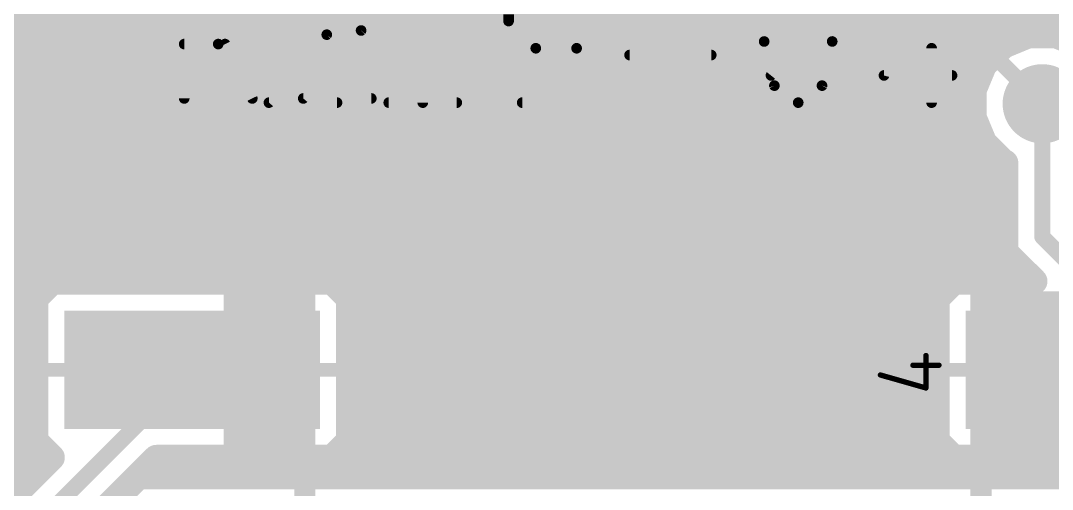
# Model space of a CAD drawing. Extents: x 0.8 to 2.76, y 1.74 to 3.8.
# Drawn here: x 1.9663 to 2.3538, y 2.155 to 2.3313 of the extents above; entities that cross this region are included whole.
import ezdxf

# ---------------------------------------------------------------- set-up
doc = ezdxf.new("R2010")
doc.units = 0
for name, color, linetype in [('1', 14, 'CONTINUOUS'), ('16', 174, 'CONTINUOUS'), ('18', 94, 'CONTINUOUS'), ('21', 250, 'CONTINUOUS'), ('25', 250, 'CONTINUOUS'), ('27', 250, 'CONTINUOUS'), ('51', 250, 'CONTINUOUS')]:
    doc.layers.add(name, color=color, linetype=linetype)

# ---------------------------------------------------------------- blocks, each defined once
blk = doc.blocks.new('RECT')
blk.add_solid([(-0.5, -0.5), (0.5, -0.5), (-0.5, 0.5), (0.5, 0.5)])
blk = doc.blocks.new('ROUNDV')
at = {"const_width": 0.5}
blk.add_lwpolyline([(0, -0.25, 1), (0, 0.25, 1), (0, -0.25)], format="xyb", dxfattribs=at)

msp = doc.modelspace()

# ---------------------------------------------------------------- linework, layer by layer
at = {"layer": '1'}
for points, const_width in [([(1.879178, 2.33), (2.55, 2.33)], 0.01), ([(2.34485, 2.32589), (2.335335, 2.321948)], 0.01), ([(2.35515, 2.32589), (2.34485, 2.32589)], 0.01), ([(2.364665, 2.321948), (2.35515, 2.32589)], 0.01), ([(2.335335, 2.321948), (2.328052, 2.314665)], 0.01), ([(1.882811, 2.32), (2.333386, 2.32)], 0.01), ([(2.328052, 2.314665), (2.32411, 2.30515)], 0.01), ([(1.882811, 2.31), (2.326119, 2.31)], 0.01), ([(2.32411, 2.30515), (2.32411, 2.29485)], 0.01), ([(1.882811, 2.3), (2.32411, 2.3)], 0.01), ([(2.35, 2.3), (2.35, 2.25)], 0.006), ([(2.32411, 2.29485), (2.328052, 2.285335)], 0.01), ([(1.882811, 2.29), (2.326119, 2.29)], 0.01), ([(2.328052, 2.285335), (2.335335, 2.278052)], 0.01), ([(1.882811, 2.28), (2.333386, 2.28)], 0.01), ([(2.335335, 2.278052), (2.336, 2.277776)], 0.01), ([(2.336, 2.277776), (2.336, 2.244201)], 0.01), ([(1.879178, 2.27), (2.336, 2.27)], 0.01), ([(1.486512, 2.26), (2.336, 2.26)], 0.01), ([(1.076, 2.25), (2.336, 2.25)], 0.01), ([(2.35, 2.25), (2.4, 2.2)], 0.006), ([(2.336, 2.244201), (2.346957, 2.233244)], 0.01), ([(1.486512, 2.24), (2.340201, 2.24)], 0.01), ([(1.978121, 2.233244), (1.971677, 2.2268)], 0.01), ([(2.083297, 2.233244), (1.978121, 2.233244)], 0.01), ([(2.08974, 2.2268), (2.083297, 2.233244)], 0.01), ([(2.316703, 2.233244), (2.31026, 2.2268)], 0.01), ([(2.346957, 2.233244), (2.316703, 2.233244)], 0.01), ([(1.879178, 2.23), (1.974877, 2.23)], 0.01), ([(2.08654, 2.23), (2.313459, 2.23)], 0.01), ([(1.971677, 2.2268), (1.971677, 2.173199)], 0.01), ([(2.08974, 2.173199), (2.08974, 2.2268)], 0.01), ([(2.31026, 2.2268), (2.31026, 2.173199)], 0.01), ([(1.882811, 2.22), (1.971677, 2.22)], 0.01), ([(2.08974, 2.22), (2.31026, 2.22)], 0.01), ([(1.882811, 2.21), (1.971677, 2.21)], 0.01), ([(2.08974, 2.21), (2.31026, 2.21)], 0.01), ([(1.882811, 2.2), (1.971677, 2.2)], 0.01), ([(2.08974, 2.2), (2.31026, 2.2)], 0.01), ([(2.030709, 2.2), (1.9, 2.069291)], 0.006), ([(1.882811, 2.19), (1.971677, 2.19)], 0.01), ([(2.08974, 2.19), (2.31026, 2.19)], 0.01), ([(1.882811, 2.18), (1.971677, 2.18)], 0.01), ([(2.08974, 2.18), (2.31026, 2.18)], 0.01), ([(1.971677, 2.173199), (1.977893, 2.166984)], 0.01), ([(2.083297, 2.166756), (2.08974, 2.173199)], 0.01), ([(2.31026, 2.173199), (2.316703, 2.166756)], 0.01), ([(1.879178, 2.17), (1.974877, 2.17)], 0.01), ([(2.086541, 2.17), (2.313459, 2.17)], 0.01), ([(1.977893, 2.166984), (1.894201, 2.083291)], 0.01), ([(1.983751, 2.133244), (2.017264, 2.166756)], 0.01), ([(2.017264, 2.166756), (2.083297, 2.166756)], 0.01), ([(2.316703, 2.166756), (2.386, 2.166756)], 0.01), ([(1.486512, 2.16), (1.97091, 2.16)], 0.01), ([(2.010508, 2.16), (2.386, 2.16)], 0.01)]:
    msp.add_lwpolyline(points, dxfattribs=dict(at, const_width=const_width))
for points, const_width in [([(2.34485, 2.32839, 1), (2.34485, 2.32339)], 0.005), ([(2.345807, 2.32358, 1), (2.343893, 2.328199)], 0.005), ([(2.356106, 2.328199, 1), (2.354193, 2.32358)], 0.005), ([(2.35515, 2.32339, 1), (2.35515, 2.32839)], 0.005), ([(2.334378, 2.324258, 1), (2.336291, 2.319638)], 0.005), ([(2.337102, 2.32018, 1), (2.333567, 2.323716)], 0.005), ([(2.333386, 2.3175, 1), (2.333386, 2.3225)], 0.005), ([(2.326284, 2.316433, 1), (2.329819, 2.312898)], 0.005), ([(2.330361, 2.313709, 1), (2.325742, 2.315622)], 0.005), ([(2.326119, 2.3075, 1), (2.326119, 2.3125)], 0.005), ([(2.32661, 2.30515, 1), (2.32161, 2.30515)], 0.005), ([(2.321801, 2.306106, 1), (2.32642, 2.304193)], 0.005), ([(2.32411, 2.2975, 1), (2.32411, 2.3025)], 0.005), ([(2.3515, 2.3, 1), (2.3485, 2.3)], 0.003), ([(2.32642, 2.295807, 1), (2.321801, 2.293893)], 0.005), ([(2.32161, 2.29485, 1), (2.32661, 2.29485)], 0.005), ([(2.326119, 2.2875, 1), (2.326119, 2.2925)], 0.005), ([(2.329819, 2.287102, 1), (2.326284, 2.283567)], 0.005), ([(2.325742, 2.284378, 1), (2.330361, 2.286291)], 0.005), ([(2.336291, 2.280361, 1), (2.334378, 2.275742)], 0.005), ([(2.333386, 2.2775, 1), (2.333386, 2.2825)], 0.005), ([(2.3385, 2.277776, 1), (2.3335, 2.277776)], 0.005), ([(2.335043, 2.275466, 1), (2.336957, 2.280086)], 0.005), ([(2.333567, 2.276284, 1), (2.337102, 2.279819)], 0.005), ([(2.336, 2.2675, 1), (2.336, 2.2725)], 0.005), ([(2.336, 2.2575, 1), (2.336, 2.2625)], 0.005), ([(2.336, 2.2475, 1), (2.336, 2.2525)], 0.005), ([(2.351061, 2.251061, 1), (2.348939, 2.248939)], 0.003), ([(2.3485, 2.25, 1), (2.3515, 2.25)], 0.003), ([(2.337768, 2.245969, 1), (2.334232, 2.242433)], 0.005), ([(2.3335, 2.244201, 1), (2.3385, 2.244201)], 0.005), ([(2.340201, 2.2375, 1), (2.340201, 2.2425)], 0.005), ([(1.978121, 2.235744, 1), (1.978121, 2.230744)], 0.005), ([(1.979888, 2.231476, 1), (1.976353, 2.235012)], 0.005), ([(2.085064, 2.235012, 1), (2.081529, 2.231476)], 0.005), ([(2.083297, 2.230744, 1), (2.083297, 2.235744)], 0.005), ([(2.316703, 2.235744, 1), (2.316703, 2.230744)], 0.005), ([(2.318471, 2.231476, 1), (2.314936, 2.235012)], 0.005), ([(2.345189, 2.231476, 1), (2.348725, 2.235012)], 0.005), ([(2.346957, 2.230744, 1), (2.346957, 2.235744)], 0.005), ([(1.974877, 2.2275, 1), (1.974877, 2.2325)], 0.005), ([(2.08654, 2.2325, 1), (2.08654, 2.2275)], 0.005), ([(2.313459, 2.2275, 1), (2.313459, 2.2325)], 0.005), ([(1.974177, 2.2268, 1), (1.969177, 2.2268)], 0.005), ([(1.969909, 2.228568, 1), (1.973445, 2.225033)], 0.005), ([(2.09224, 2.2268, 1), (2.08724, 2.2268)], 0.005), ([(2.087972, 2.225033, 1), (2.091508, 2.228568)], 0.005), ([(2.31276, 2.2268, 1), (2.30776, 2.2268)], 0.005), ([(2.308492, 2.228568, 1), (2.312028, 2.225033)], 0.005), ([(1.971677, 2.2175, 1), (1.971677, 2.2225)], 0.005), ([(2.08974, 2.2225, 1), (2.08974, 2.2175)], 0.005), ([(2.31026, 2.2175, 1), (2.31026, 2.2225)], 0.005), ([(1.971677, 2.2075, 1), (1.971677, 2.2125)], 0.005), ([(2.08974, 2.2125, 1), (2.08974, 2.2075)], 0.005), ([(2.31026, 2.2075, 1), (2.31026, 2.2125)], 0.005), ([(1.971677, 2.1975, 1), (1.971677, 2.2025)], 0.005), ([(2.08974, 2.2025, 1), (2.08974, 2.1975)], 0.005), ([(2.31026, 2.1975, 1), (2.31026, 2.2025)], 0.005), ([(2.031769, 2.198939, 1), (2.029648, 2.201061)], 0.003), ([(1.971677, 2.1875, 1), (1.971677, 2.1925)], 0.005), ([(2.08974, 2.1925, 1), (2.08974, 2.1875)], 0.005), ([(2.31026, 2.1875, 1), (2.31026, 2.1925)], 0.005), ([(1.971677, 2.1775, 1), (1.971677, 2.1825)], 0.005), ([(2.08974, 2.1825, 1), (2.08974, 2.1775)], 0.005), ([(2.31026, 2.1775, 1), (2.31026, 2.1825)], 0.005), ([(1.973445, 2.174967, 1), (1.969909, 2.171432)], 0.005), ([(2.091508, 2.171432, 1), (2.087972, 2.174967)], 0.005), ([(2.312028, 2.174967, 1), (2.308492, 2.171432)], 0.005), ([(1.969177, 2.173199, 1), (1.974177, 2.173199)], 0.005), ([(1.974877, 2.1675, 1), (1.974877, 2.1725)], 0.005), ([(2.086541, 2.1725, 1), (2.086541, 2.1675)], 0.005), ([(2.08724, 2.173199, 1), (2.09224, 2.173199)], 0.005), ([(2.30776, 2.173199, 1), (2.31276, 2.173199)], 0.005), ([(2.313459, 2.1675, 1), (2.313459, 2.1725)], 0.005), ([(1.979661, 2.165216, 1), (1.976125, 2.168751)], 0.005), ([(1.976125, 2.165216, 1), (1.979661, 2.168751)], 0.005), ([(2.017264, 2.169256, 1), (2.017264, 2.164256)], 0.005), ([(2.019031, 2.164988, 1), (2.015496, 2.168524)], 0.005), ([(2.081529, 2.168524, 1), (2.085064, 2.164988)], 0.005), ([(2.083297, 2.164256, 1), (2.083297, 2.169256)], 0.005), ([(2.316703, 2.169256, 1), (2.316703, 2.164256)], 0.005), ([(2.314936, 2.164988, 1), (2.318471, 2.168524)], 0.005), ([(1.97091, 2.1575, 1), (1.97091, 2.1625)], 0.005), ([(2.010508, 2.1625, 1), (2.010508, 2.1575)], 0.005)]:
    msp.add_lwpolyline(points, format="xyb", dxfattribs=dict(at, const_width=const_width))
at = {"layer": '16', "const_width": 0.006}
msp.add_lwpolyline([(2.3, 2.35), (2.35, 2.3)], dxfattribs=at)
at = {"layer": '16', "const_width": 0.003}
msp.add_lwpolyline([(2.348939, 2.298939, 1), (2.351061, 2.301061)], format="xyb", dxfattribs=at)
at = {"layer": '21'}
for points, const_width in [([(2.073031, 2.274016), (2.326969, 2.274016)], 0.008), ([(2.073031, 2.252165), (2.073031, 2.274016)], 0.008), ([(2.326969, 2.274016), (2.326969, 2.252165)], 0.008), ([(2.12126, 2.170472), (2.12126, 2.229528)], 0.008), ([(2.12126, 2.229528), (2.27874, 2.229528)], 0.008), ([(2.27874, 2.229528), (2.27874, 2.170472)], 0.008), ([(2.306316, 2.193126), (2.306316, 2.205348)], 0.002), ([(1.85, 2.2), (2.626772, 2.2)], 0.005118), ([(2.301427, 2.201681), (2.311205, 2.201681)], 0.002), ([(2.289205, 2.198015), (2.306316, 2.193126)], 0.002), ([(2.27874, 2.170472), (2.12126, 2.170472)], 0.008), ([(2.073031, 2.152165), (2.073031, 2.14685)], 0.008), ([(2.326969, 2.14685), (2.326969, 2.152165)], 0.008)]:
    msp.add_lwpolyline(points, dxfattribs=dict(at, const_width=const_width))
for points, const_width in [([(2.073031, 2.276016, 1), (2.073031, 2.272016)], 0.004), ([(2.075031, 2.274016, 1), (2.071031, 2.274016)], 0.004), ([(2.328969, 2.274016, 1), (2.324969, 2.274016)], 0.004), ([(2.326969, 2.272016, 1), (2.326969, 2.276016)], 0.004), ([(2.071031, 2.252165, 1), (2.075031, 2.252165)], 0.004), ([(2.324969, 2.252165, 1), (2.328969, 2.252165)], 0.004), ([(2.12326, 2.229528, 1), (2.11926, 2.229528)], 0.004), ([(2.12126, 2.231528, 1), (2.12126, 2.227528)], 0.004), ([(2.28074, 2.229528, 1), (2.27674, 2.229528)], 0.004), ([(2.27874, 2.227528, 1), (2.27874, 2.231528)], 0.004), ([(2.306816, 2.205348, 1), (2.305816, 2.205348)], 0.001), ([(2.301427, 2.202181, 1), (2.301427, 2.201181)], 0.001), ([(2.311205, 2.201181, 1), (2.311205, 2.202181)], 0.001), ([(2.289342, 2.198496, 1), (2.289067, 2.197534)], 0.001), ([(2.305816, 2.193126, 1), (2.306816, 2.193126)], 0.001), ([(2.306179, 2.192645, 1), (2.306453, 2.193607)], 0.001), ([(2.12126, 2.172472, 1), (2.12126, 2.168472)], 0.004), ([(2.27874, 2.168472, 1), (2.27874, 2.172472)], 0.004), ([(2.11926, 2.170472, 1), (2.12326, 2.170472)], 0.004), ([(2.27674, 2.170472, 1), (2.28074, 2.170472)], 0.004), ([(2.075031, 2.152165, 1), (2.071031, 2.152165)], 0.004), ([(2.328969, 2.152165, 1), (2.324969, 2.152165)], 0.004)]:
    msp.add_lwpolyline(points, format="xyb", dxfattribs=dict(at, const_width=const_width))
at = {"layer": '25', "const_width": 0.004}
for points in [[(2.027734, 2.302), (2.027734, 2.348)], [(2.094167, 2.327555), (2.072445, 2.302)], [(2.040512, 2.322444), (2.027734, 2.322444)], [(2.05329, 2.302), (2.043068, 2.322444)], [(2.072445, 2.302), (2.098, 2.302)]]:
    msp.add_lwpolyline(points, dxfattribs=at)
at = {"layer": '25'}
for points, const_width in [([(2.040512, 2.322444, 1), (2.040512, 2.348)], 0.004), ([(2.094167, 2.327555, 0.20525), (2.098, 2.3365)], 0.004), ([(2.093477, 2.32828, 1), (2.094856, 2.326831)], 0.002), ([(2.094929, 2.326908, 1), (2.093405, 2.328203)], 0.002), ([(2.027734, 2.323444, 1), (2.027734, 2.321444)], 0.002), ([(2.040512, 2.323444, 1), (2.040512, 2.321444)], 0.002), ([(2.040512, 2.321444, 1), (2.040512, 2.323444)], 0.002), ([(2.043962, 2.322892, 1), (2.042173, 2.321997)], 0.002), ([(2.026734, 2.302, 1), (2.028734, 2.302)], 0.002), ([(2.052396, 2.301553, 1), (2.054184, 2.302447)], 0.002), ([(2.072445, 2.303, 1), (2.072445, 2.301)], 0.002), ([(2.071683, 2.302648, 1), (2.073206, 2.301352)], 0.002), ([(2.098, 2.301, 1), (2.098, 2.303)], 0.002)]:
    msp.add_lwpolyline(points, format="xyb", dxfattribs=dict(at, const_width=const_width))
at = {"layer": '27', "const_width": 0.004}
for points in [[(2.117333, 2.346425), (2.117333, 2.300425)], [(2.300777, 2.346425), (2.290555, 2.310647)], [(2.24811, 2.310647), (2.268555, 2.336203)], [(2.149555, 2.331092), (2.149555, 2.333647)], [(2.17511, 2.333647), (2.17511, 2.32087)], [(2.081277, 2.325981), (2.059555, 2.300425)], [(2.17511, 2.32087), (2.159777, 2.32087)], [(2.308444, 2.32087), (2.308444, 2.300425)], [(2.194999, 2.318314), (2.225666, 2.318314)], [(2.290555, 2.310647), (2.31611, 2.310647)], [(2.059555, 2.300425), (2.085111, 2.300425)], [(2.104555, 2.300425), (2.130111, 2.300425)]]:
    msp.add_lwpolyline(points, dxfattribs=at)
at = {"layer": '27'}
for points, const_width in [([(2.249388, 2.340036, 0.113888), (2.245555, 2.323425)], 0.004), ([(2.27111, 2.323425, 0.113888), (2.267277, 2.340036)], 0.004), ([(2.081277, 2.325981, 0.20525), (2.085111, 2.334925)], 0.004), ([(2.149555, 2.331092, 0.414214), (2.159777, 2.32087)], 0.004), ([(2.150555, 2.331092, 1), (2.148555, 2.331092)], 0.002), ([(2.148555, 2.331092, 1), (2.150555, 2.331092)], 0.002), ([(2.080588, 2.326705, 1), (2.081967, 2.325257)], 0.002), ([(2.082039, 2.325333, 1), (2.080515, 2.326628)], 0.002), ([(2.245555, 2.323425, 0.113886), (2.249388, 2.306814)], 0.004), ([(2.246555, 2.323425, 1), (2.244555, 2.323425)], 0.002), ([(2.267277, 2.306814, 0.113886), (2.27111, 2.323425)], 0.004), ([(2.27211, 2.323425, 1), (2.27011, 2.323425)], 0.002), ([(2.154666, 2.300425, 0.414214), (2.17511, 2.32087)], 0.004), ([(2.159777, 2.32187, 1), (2.159777, 2.31987)], 0.002), ([(2.159777, 2.31987, 1), (2.159777, 2.32187)], 0.002), ([(2.17611, 2.32087, 1), (2.17411, 2.32087)], 0.002), ([(2.17411, 2.32087, 1), (2.17611, 2.32087)], 0.002), ([(2.17511, 2.31987, 1), (2.17511, 2.32187)], 0.002), ([(2.244555, 2.323425, 1), (2.246555, 2.323425)], 0.002), ([(2.27011, 2.323425, 1), (2.27211, 2.323425)], 0.002), ([(2.309444, 2.32087, 1), (2.307444, 2.32087)], 0.002), ([(2.194999, 2.319314, 1), (2.194999, 2.317314)], 0.002), ([(2.225666, 2.317314, 1), (2.225666, 2.319314)], 0.002), ([(2.247329, 2.311272, 1), (2.248891, 2.310023)], 0.002), ([(2.290555, 2.311647, 1), (2.290555, 2.309647)], 0.002), ([(2.289593, 2.310922, 1), (2.291516, 2.310373)], 0.002), ([(2.31611, 2.309647, 1), (2.31611, 2.311647)], 0.002), ([(2.249388, 2.306814, 0.320461), (2.258333, 2.300425)], 0.004), ([(2.250334, 2.307138, 1), (2.248442, 2.30649)], 0.002), ([(2.248489, 2.306376, 1), (2.250287, 2.307252)], 0.002), ([(2.258333, 2.300425, 0.320462), (2.267277, 2.306814)], 0.004), ([(2.266378, 2.307252, 1), (2.268176, 2.306376)], 0.002), ([(2.268223, 2.30649, 1), (2.266331, 2.307138)], 0.002), ([(2.059555, 2.301425, 1), (2.059555, 2.299425)], 0.002), ([(2.058793, 2.301073, 1), (2.060317, 2.299778)], 0.002), ([(2.085111, 2.299425, 1), (2.085111, 2.301425)], 0.002), ([(2.104555, 2.301425, 1), (2.104555, 2.299425)], 0.002), ([(2.130111, 2.299425, 1), (2.130111, 2.301425)], 0.002), ([(2.154666, 2.301425, 1), (2.154666, 2.299425)], 0.002), ([(2.258333, 2.301425, 1), (2.258333, 2.299425)], 0.002), ([(2.258333, 2.299425, 1), (2.258333, 2.301425)], 0.002), ([(2.116333, 2.300425, 1), (2.118333, 2.300425)], 0.002), ([(2.307444, 2.300425, 1), (2.309444, 2.300425)], 0.002)]:
    msp.add_lwpolyline(points, format="xyb", dxfattribs=dict(at, const_width=const_width))
at = {"layer": '51', "const_width": 0.008}
for points in [[(2.073031, 1.825), (2.073031, 2.274016)], [(2.326969, 2.274016), (2.326969, 1.825)]]:
    msp.add_lwpolyline(points, dxfattribs=at)
at = {"layer": '51', "const_width": 0.004}
for points in [[(2.075031, 2.274016, 1), (2.071031, 2.274016)], [(2.328969, 2.274016, 1), (2.324969, 2.274016)]]:
    msp.add_lwpolyline(points, format="xyb", dxfattribs=at)

# ---------------------------------------------------------------- block references
at = {"layer": '1', "xscale": 0.044488, "yscale": 0.096063}
for p, rotation in [((2.030709, 2.2), 270), ((2.369291, 2.2), 90)]:
    msp.add_blockref('RECT', p, dxfattribs=dict(at, rotation=rotation))
at = {"layer": '18', "xscale": 0.02978, "yscale": 0.02978}
msp.add_blockref('ROUNDV', (2.35, 2.3), dxfattribs=at)
msp.add_blockref('ROUNDV', (2.35, 2.3), dxfattribs=at)
at = {"layer": '21', "xscale": 0.059055, "yscale": 0.059055, "rotation": 90}
msp.add_blockref('RECT', (2.249213, 2.2), dxfattribs=at)
at = {"layer": '51'}
for p, xscale, yscale, rotation in [((2.057283, 2.2), 0.059055, 0.029528, 90), ((2.342717, 2.2), 0.059055, 0.029528, 270), ((2.023819, 2.2), 0.019685, 0.037402, 270)]:
    msp.add_blockref('RECT', p, dxfattribs=dict(at, xscale=xscale, yscale=yscale, rotation=rotation))

doc.saveas('drawing.dxf')
